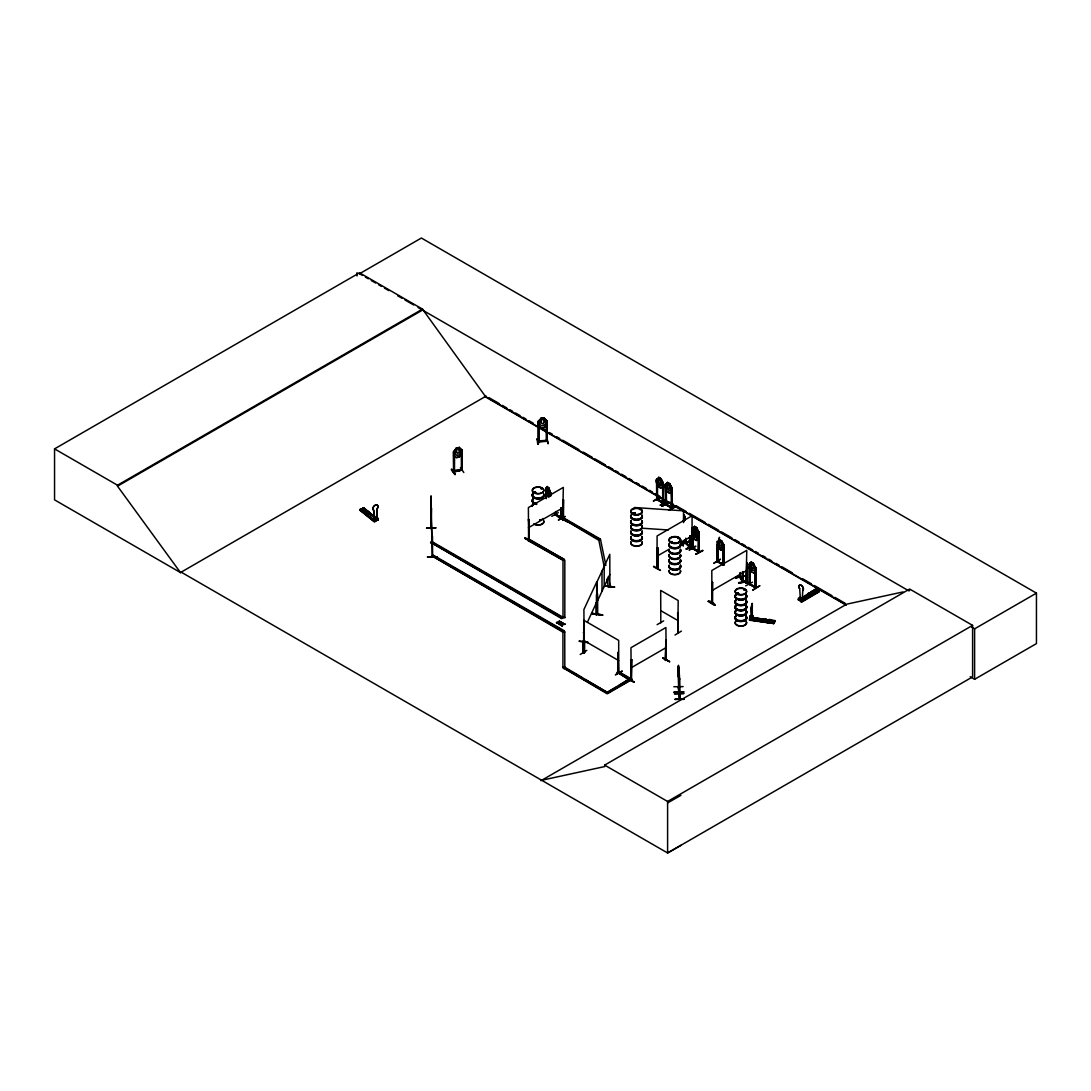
<?xml version="1.0" encoding="UTF-8"?>
<svg xmlns="http://www.w3.org/2000/svg" width="1091" height="1091" viewBox="0 0 1091 1091"><rect width="100%" height="100%" fill="white"/><g stroke="black" fill="none" stroke-linecap="round" stroke-linejoin="round"><path stroke-width="1.5" d="M564.292 559.451L529.326 539.268L528.058 540.004L529.326 539.895L564.292 559.451L563.011 560.188L563.011 617.915L561.742 618.652L430.645 542.322L431.913 541.586L563.011 617.274L564.824 617.274L561.742 618.011L430.645 542.322M564.824 617.915L564.824 560.188L563.011 560.188L528.058 540.004M584.612 641.344L584.612 652.677L582.799 652.677L582.799 641.344L584.612 641.972L582.799 641.344M678.711 687.412L678.479 665.265L678.288 667.637M679.352 698.704L679.311 674.224C676.611 651.422 680.116 688.162 679.161 673.338M679.284 678.425L679.161 674.102C679.829 690.958 679.038 663.464 679.161 677.252M683.812 520.298L684.33 515.034L684.589 520.393M752.163 617.165L752.34 603.514L751.003 607.523L751.563 618.911L751.385 609.542M752.163 603.473L752.354 617.192L751.372 618.883M678.37 668.524L678.534 666.356M678.793 672.015L678.643 669.874M678.738 672.997L678.547 675.834M751.535 616.892L749.967 616.47M678.929 674.62L679.107 672.342L679.407 694.353M750.226 616.02L750.553 616.715M751.631 616.551L750.731 616.633M683.702 520.884L683.88 516.875L683.511 521.771M680.648 542.077L688.366 542.309L680.689 541.45M802.212 599.955L802.799 590.408A3.096 1.8 59.5 0 0 802.799 586.849A3.096 1.8 59.5 0 0 799.676 585.076A3.096 1.8 59.5 0 0 799.676 588.649L800.48 600.664L799.458 600.091L799.458 597.882L800.999 597.773L800.071 598.959M368.84 513.152L366.971 513.561M376.545 518.839C375.468 516.834 376.368 522.466 377.159 508.638A3.096 2.046 -51.3 0 0 377.159 505.065A3.096 2.046 -51.3 0 0 373.613 506.538A3.096 2.046 -51.3 0 0 373.613 510.111L374.131 519.616M376.75 518.661L377.268 508.72A3.096 2.046 -51.3 0 0 377.268 505.16A3.096 2.046 -51.3 0 0 373.722 506.633A3.096 2.046 -51.3 0 0 373.722 510.206L374.24 519.711M662.592 482.727L663.096 503.278L663.342 482.918L662.523 482.699L662.987 503.237M671.429 487.813L672.015 508.365L672.179 488.018L671.306 487.854L671.933 508.379L665.469 504.588L666.437 504.847L666.356 488.018M698.445 531.822L698.308 551.951L699.263 552.237L699.195 532.013L698.322 531.862L699.195 532.013M755.149 567.443L755.013 587.613L755.981 587.872L755.899 567.675L755.054 567.525L755.899 567.675M454.579 451.606L454.483 471.898L453.597 471.094M678.534 671.688L678.207 669.874L678.847 680.075M678.793 675.165L678.534 676.679L678.288 670.038M679.161 678.657L678.847 676.856M583.767 641.494L584.19 640.785L584.176 641.603M597.527 593.695L597.595 613.947C598.113 611.355 594.922 616.32 596.982 614.233M596.777 614.424L596.777 613.688M610.183 586.835C609.064 588.595 610.646 584.708 609.569 586.508M684.493 519.889L684.33 515.143M579.212 641.331L588.199 642.708M579.226 641.003L588.199 642.326M601.073 614.615C572.543 610.619 623.684 617.97 592.536 613.906M592.631 613.347L592.522 613.988M601.591 615.024L592.099 613.537M799.417 598.523L803.412 600.527L803.153 599.068L801.367 601.168L798.571 599.586L800.098 597.336L798.312 598.386L798.694 600.268L816.709 590.163M678.438 670.269L678.684 668.769L678.629 673.706L678.766 672.752M679.27 673.747L678.997 672.233L678.902 674.17M678.752 680.184L679.011 678.766M679.27 683.648L679.011 681.793M800.862 597.691L799.798 598.277L800.439 598.632M376.136 517.939L375.359 517.966L376.245 518.88M679.243 680.525L679.134 681.261L678.697 678.316M679.393 693.671L679.802 699.208L679.693 697.885M679.788 699.099L679.707 678.493M430.986 528.344L431.395 508.092L431.04 528.303M432.595 555.66L432.2 556.887L431.068 495.846L431 528.712M432.595 556.819L432.5 536.158M750.799 615.815L749.599 619.715L773.955 623.561L749.517 620.206L749.694 618.202L752.163 618.583L752.067 620.097L753.267 617.506L753.267 616.197L750.799 615.815L753.267 616.197M749.544 620.165L749.844 619.347M750.458 618.133L750.785 617.124L775.019 621.052M749.694 619.252L774.024 623.411L749.599 619.879M774.733 621.829L775.033 620.615L772.578 620.234L771.378 622.825M775.128 621.011L750.785 617.261M682.543 542.882L683.566 543.468L682.571 542.486M684.903 520.421L684.234 515.02M684.152 540.618L683.13 545.664M688.312 542.622L680.689 541.736L688.366 542.322M809.29 593.927L810.299 594.881L811.172 593.777M453.433 471.898L462.052 469.921L462.134 449.983M461.834 469.171L461.098 469.403L462.066 469.403M461.329 469.607L461.234 470.044M547.764 487.5L547.259 491.155L548.282 493.391L547.859 487.472M534.495 492.382L535.626 492.136L534.631 492.082M540.986 488.563L541.491 488.645M541.777 488.277L541.136 488.768L541.927 488.55M634.253 513.302L633.216 514.011L633.012 513.002M632.589 513.37L634.253 513.547M633.598 513.82L634.076 513.261L633.053 513.029M639.912 509.32L639.994 509.647M672.179 542.295C670.079 540.25 672.82 544.191 671.947 541.463M671.224 541.804L672.315 542.145M678.752 538.327L677.811 538.477M735.566 577.862L744.348 576.13M737.952 592.904L738.648 593.381L737.98 593.027M743.789 589.808L744.212 589.863M744.144 590.013L744.717 589.59M376.368 518.13L375.536 517.816L375.863 520.557L375.44 517.857L376.477 518.102M742.425 580.985C744.226 581.135 741.157 582.103 742.889 580.957M376.204 518.17L376.272 518.716M800.098 598.413L800.521 597.977M750.717 617.588L750.24 618.583L750.39 615.556L750.608 617.792L774.883 621.556M531.685 541.627C511.324 529.844 545.636 549.905 524.798 538.395M525.071 538.218L531.685 541.941M653.809 566.243L660.45 570.388L653.523 566.774M627.366 678.52L634.198 682.148M627.639 678.343L633.939 682.311M708.182 601.4C711.182 599.054 722.201 611.301 708.209 601.318M708.482 601.155L714.81 605.082M659.469 478.294L658.773 482.031L660.191 484.077L660.914 481.854L659.537 478.253M668.306 483.381L667.597 487.118L669.015 489.177L669.751 486.954L668.374 483.34M695.308 530.594L694.612 534.331L696.031 536.39L696.754 534.167L695.24 530.635M752.013 563.051L751.317 566.788L752.735 568.834L753.458 566.611L752.094 563.011M719.283 542.691L720.06 540.318L721.451 543.918M801.135 598.195L800.699 598.495M689.348 541.477L681.111 544.014L689.157 541.3M542.009 418.739L541.027 422.94L543.018 424.058L544.041 421.344L543.018 418.685L541.995 418.685M799.826 598.523L800.603 598.454M558.728 624.025L559.765 621.011M562.138 625.989L562.67 624.257L564.906 623.97L562.67 624.679L562.138 625.989L562.138 624.297M559.342 620.765L558.81 622.484L556.546 622.77L558.81 622.061M561.715 625.757L563.161 622.975M562.751 622.729L562.22 624.447L559.956 624.734L562.22 624.025M558.306 623.793L558.742 622.334L556.546 622.347M658.759 486.9C664.433 490.923 653.4 482.904 656.537 479.304L658.8 477.326L657.682 482.386L660.56 485.959L661.978 484.868L660.914 478.704L658.732 477.367M667.665 482.522L666.519 487.486L669.397 491.059L670.815 489.968L669.738 483.804L667.556 482.467L665.374 484.404C665.033 487.786 666.246 492.082 669.819 493.2L671.892 491.345M694.64 526.421L693.521 531.494L696.399 535.054L697.817 533.976L696.863 527.703L694.64 526.421L692.376 528.399L692.471 548.582M694.599 529.776L693.521 534.699L696.399 538.258L697.817 537.181L697.817 534.781L696.031 527.812L695.308 527.389L694.612 529.721L696.031 533.185L696.754 530.962L694.503 529.708L692.308 531.644L694.681 535.967L696.822 537.208M451.783 469.075C462.298 485.4 443.655 459.502 455.179 474.053M684.03 541.968L684.221 540.672M583.535 652.854L583.794 621.297L584.162 653.182L583.426 652.759M596.491 594.718L596.532 614.888M609.896 587.244L609.801 554.283L597.009 581.844L597.009 603.841M605.505 585.881L614.588 587.081L605.614 585.703M584.135 641.549L583.903 609.555L596.695 581.98L596.695 603.964M597.241 613.783L596.927 613.497M609.583 587.19L610.019 586.467M614.588 587.081L605.491 586.017M653.414 501.205L659.96 497.428M662.237 506.306L668.81 502.215M689.307 550L695.867 546.209L689.267 550M752.517 582.185L745.658 585.853M551.787 516.37L558.292 512.552M580.221 654.505L586.794 650.372M713.95 563.297L720.524 559.178L714.019 562.983M587.449 622.075L596.695 602.164M597.009 602.027L609.801 574.466M750.022 618.556L750.608 615.583M749.694 618.202L752.163 618.583M752.163 619.633L753.172 617.451M763.823 618.883C761.313 625.77 763.427 615.924 766.291 619.524M766.291 619.252L765.091 621.843M768.473 619.593C765.964 626.493 768.078 616.647 770.928 620.247M770.928 619.974L769.728 622.566M775.033 620.615L773.833 623.466L775.033 620.874M544.082 418.126L540.959 418.248L539.5 424.017L541.531 425.804L543.55 425.681L545.541 423.663L544.082 418.058L547.164 421.14L546.946 441.364L547 420.935L546.168 420.976L546.305 441.364M536.908 439.114C540.263 442.878 537.277 448.81 537.358 438.991M537.358 438.705L538.245 444.364M555.878 514.843L555.06 514.747C555.551 511.597 556.724 518.457 561.742 518.198M560.951 518.075L561.074 517.107M561.742 518.143L561.156 517.093M584.381 652.309L583.426 652.023L584.162 652.445M584.312 652.2L583.958 653.141L584.312 632.821L583.494 632.616L584.312 632.821M617.779 671.906C619.593 673.079 617.52 670.474 618.324 672.983M618.747 672.888L618.679 640.403L583.726 620.22L584.326 652.977M717.142 560.856L718.137 561.088L717.264 560.924M717.455 544.654L717.142 561.592L724.001 564.429L723.128 564.265M717.701 541.804L717.837 561.988L718.055 544.995M657.218 479.726L657.368 499.91L657.518 484.595M657.273 499.91C654.109 497.769 666.656 505.378 662.687 501.983M665.374 484.404L665.687 504.451L672.247 508.242L671.292 507.424M671.388 508.051L671.292 507.206M672.247 507.506L665.469 503.851L666.192 504.274M693.208 548.487L692.758 547.709L693.371 548.077M693.03 528.808L693.14 548.964L693.453 548.118M699.195 551.446L698.826 551.596M749.708 583.89L749.912 584.667L750.076 569.352M749.162 584.271L755.736 588.022L755.668 567.797L753.567 563.365L751.344 562.083L750.226 567.143L751.672 569.884L753.104 570.716L754.522 569.625L753.458 563.461L751.276 562.124L749.231 564.088L749.285 584.34M750.144 583.794L749.462 583.371M562.97 519.63L563.652 519.234L598.7 540.222L600.5 540.1L563.747 519.398L565.015 518.661L599.982 538.845L598.7 540.222L599.982 538.845M563.624 520.012L562.97 520.366L563.338 499.664L563.57 519.998L562.792 520.134M657.464 567.797L657.914 548.009L657.096 548.227L657.914 548.009M631.648 679.734L607.237 693.821L563.542 667.965L607.237 693.194L631.853 679.202L618.529 671.538L617.261 672.274L630.366 680.47L617.261 672.274M665.687 659.714L665.537 660.491L665.905 639.79L665.251 660.355L666.219 660.096L665.905 627.53L630.953 647.713L631.239 680.32L631.771 659.755L630.953 659.973L631.771 659.755M711.959 602.396C712.464 601.427 712.45 602.996 711.959 603.132L711.796 570.511L746.762 550.328L746.108 583.153L746.762 562.588L747.076 582.894L746.694 582.008L746.108 583.153L746.83 582.73M746.994 582.199L746.38 582.567M454.401 471.885C452.67 468.639 471.544 469.28 453.761 471.339M752.163 603.664L751.263 609.296M690.112 535.695L690.153 547.518L685.516 542.145M685.284 539.663L685.216 543.045L689.826 547.559L689.826 535.79M686.007 543.318L685.707 538.395M685.762 542.963C691.858 548.487 689.935 551.105 689.417 537.045M374.445 517.27L363.63 508.051L359.594 510.043L374.377 521.784L359.853 509.783L363.644 507.792L374.922 517.066L363.644 507.792M360.425 509.715L374.854 520.98L378.031 519.657L376.831 517.298L378.318 518.484L378.113 520.202M377.595 520.243L362.908 508.351L374.377 517.298M360.616 509.32L375.59 521.266L374.827 521.607L359.894 509.756M671.47 541.668L671.51 542.35M737.339 593.054L737.23 593.722M738.593 593.722L737.175 593.095M763.455 620.206L764.968 619.633L765.186 620.779M546.1 441.146L546.891 440.328M459.352 447.392L456.393 448.006L453.515 451.865L453.597 472.089L462.175 470.098L462.189 449.874L461.302 450.106M456.433 448.06L453.556 451.919L454.483 451.456M456.474 457.565L459.27 456.87L462.189 453.079L459.352 456.993L456.433 457.661L453.556 455.111M679.161 692.226L678.302 686.648M679.311 693.208L678.943 694.367M597.35 614.328L597.309 594.159M721.451 545.323L719.978 545.732L719.283 544.095M546.073 440.437L537.958 440.873L537.904 441.841L537.972 421.467L538.968 421.481M537.89 421.685L540.959 418.248M544.041 427.645L547.068 424.317M547.164 424.344L544.082 427.727L540.959 427.904L537.89 424.89L537.877 421.631M547.341 495.996L547.232 486.491L548.896 488.072L549.578 492L549.578 494.4L548.555 495.314L547.518 494.305C545.541 492 547.764 483.177 546.277 488.632M547.341 486.559L546.141 488.113M367.012 512.838L366.849 513.629M528.303 539.281L529.285 539.077L528.412 539.963M563.542 519.302L562.683 520.23L563.338 487.391L528.385 507.574L528.59 540.209L529.203 519.63L528.385 519.848L529.203 519.63M657.887 568.247L657.327 548.35M691.408 547.873L692.362 547.573L691.639 547.996M691.408 548.609L692.062 528.044L692.376 548.35L691.408 548.609L692.13 548.187L692.062 515.77L657.096 535.954L657.027 568.452L657.75 568.029M712.587 602.805L712.614 582.553L711.796 582.771L712.614 582.553M660.941 488.25L663.069 486.245M667.624 482.427L665.442 484.472L666.192 505.01L665.742 503.715M672.042 491.373L669.779 493.35L667.597 492M692.458 528.358L694.681 526.53M698.976 535.299L696.754 537.249L699.045 535.367L698.908 538.545M698.976 538.613L696.713 540.591L694.503 539.309L692.308 534.849L694.572 539.268L696.754 540.454M751.344 562.083C748.181 562.888 750.553 564.92 749.244 564.102M753.526 572.857L755.749 571.029L755.613 567.852M719.31 549.005L717.101 544.545L719.228 549.046L721.478 550.314L723.619 548.282M537.972 441.65L546.891 441.064M546.305 440.655L547.136 440.559M538.108 441.855L547.136 441.296M375.072 521.512L359.894 509.361M378.277 519.971L374.568 521.375L373.067 518.866L374.854 520.98M811.022 594.704L811.268 593.913M678.507 538.586L678.37 538.449M737.502 592.904L737.284 593.559M763.727 619.729L763.455 620.52L764.968 620.67M740.012 577.63L740.434 572.557M800.63 598.359L798.326 599.886M798.312 599.709L801.885 602.014L819.45 591.663L815.863 589.099L816.041 589.767M798.68 600.241L815.304 591.022M819 591.431L815.863 589.358L802.43 597.282M719.269 548.978L721.546 550.259L721.546 540.659L723.688 545.159L723.688 565.288M717.223 561.688L717.101 541.341C718.123 544.968 721.246 528.317 718.178 544.477L719.637 547.205L721.083 548.023L722.515 546.918L721.519 540.727L719.228 539.431L719.337 548.937M723.756 545.118L723.019 544.804M799.676 588.649L799.539 588.731A3.096 1.8 59.5 0 1 799.539 585.158A3.096 1.8 59.5 0 1 802.662 586.917A3.096 1.8 59.5 0 1 802.662 590.49L802.799 590.408M807.735 593.886C817.5 598.168 803.003 594.404 809.522 592.822L812.822 594.963L809.522 592.822M811.104 591.895C820.868 596.191 806.372 592.427 812.89 590.845L816.204 592.986L812.89 590.845M814.077 590.149C823.841 594.431 809.345 590.667 815.863 589.099M802.867 597.541L815.863 589.358M818.359 591.077L800.739 601.4L801.408 601.796L801.626 600.268L803.412 599.218M818.536 590.858L800.726 601.373L801.449 601.796L819.177 591.349M819.164 590.967L801.162 601.632L819.177 591.213M563.079 520.298L563.57 499.787M555.06 514.747L567.184 521.539L560.583 517.775M561.81 517.516L555.714 514.516L561.742 517.461M558.483 520.148L565.288 516.561M528.603 519.971L529.203 539.813M692.13 547.45L691.639 548.732L692.294 528.167M688.939 546.373L695.908 549.919L689.307 546.155M723.088 564.947L722.965 544.504L723.919 544.968L721.437 540.768M717.892 561.456L723.756 564.592M747.076 582.894L746.394 583.249L746.98 562.724M617.901 672.711L618.092 652.336L618.529 673.024M743.967 580.671L750.567 584.435M743.639 580.917L750.594 584.462L744.007 580.712M621.993 671.06L615.379 674.865L622.252 671.21M662.796 658.118L669.751 661.664L663.151 657.9M677.838 632.78L678.179 600.514L660.696 590.422L660.805 622.852M677.647 612.747L677.988 633.121L677.947 612.91M681.398 631.103L675.015 635.03M181.27 572.189L180.561 572.611L54.55 499.855L54.55 448.878L359.539 272.791L422.503 309.135L485.468 396.469L845.961 604.605M359.539 272.791L359.539 273.732L421.385 238.029L1036.45 593.136L1036.45 643.595L974.604 679.298L970.185 676.734M54.55 448.878L117.514 485.222L422.503 309.135M680.948 845.361L667.597 852.971L181.188 572.148L180.465 572.557L117.514 486.163L422.503 310.076M180.465 572.557L486.177 396.06M430.645 542.95L431.913 542.227L482.004 571.139M431.845 555.824L433.113 555.087L564.211 630.775L562.942 632.139L431.845 555.824L562.942 631.512L564.743 631.512L564.824 667.856L569.188 670.379M431.845 556.451L433.113 555.714L499.405 593.981M528.385 527.758L563.338 507.574M563.747 520.039L565.015 519.302L594.145 536.117M656.537 479.304L656.7 499.61M656.932 479.208L656.864 499.351M658.759 477.463L661.023 478.608L663.342 482.918M660.914 478.704L663.137 483.108M669.738 483.804L672.042 488.168L669.779 483.749L667.597 482.563M663.437 502.378L656.973 498.655L657.164 499.869M660.11 505.092L666.628 501.233M660.382 505.256L666.942 501.478M662.305 505.992L668.497 502.419M661.937 506.197L668.851 502.201M671.292 507.942L671.592 487.677M668.851 509.77L675.452 506.047M675.738 506.551L669.192 510.329L675.779 506.606L675.411 505.992M692.458 528.48L693.358 528.658L692.54 528.439M694.572 529.667L696.685 531.058L698.976 535.408L696.794 530.949M692.376 531.712L694.681 535.967M657.096 556.137L668.756 549.414M680.402 542.691L692.062 535.954M692.58 547.955L693.208 548.268M698.526 551.296L692.54 548.623L699.031 552.373L698.963 532.149L696.863 527.703L694.572 526.462M702.754 550.56L695.867 554.201L702.468 550.341M695.867 554.201L702.781 550.614M564.211 630.775L562.942 631.512L562.942 667.815L564.743 667.815L563.542 668.592M563.542 667.965L564.824 667.228L608.519 693.085L585.212 679.638M749.094 567.265L751.276 571.725L749.162 567.225M711.796 590.695L746.762 570.511M749.912 584.135L755.899 587.04L755.654 588.035M752.667 589.849C752.804 590.531 768.719 579.894 752.94 590.04M617.261 672.902L618.529 672.165L630.189 678.902M630.953 667.897L665.905 647.713M615.979 687.316L607.237 692.362L629.098 679.107L618.897 685.625M540.972 780.692L846.684 604.182L903.007 591.936M541.682 780.27L604.646 766.578L604.646 765.118L909.635 589.031L972.599 625.375L972.599 676.884L667.597 852.971L667.597 801.462L972.599 625.375M909.635 590.49L908.926 590.913L418.112 307.539M971.686 627.148L974.604 628.839L1036.45 593.136M667.597 802.935L680.948 795.325M683.457 543.509L682.721 542.718M367.203 512.729L366.971 513.766M809.549 593.872L811.008 593.859M712.382 582.43L712.164 603.091M631.484 679.816L631.539 659.632M535.613 492.546L534.426 492.546M737.502 593.068L737.98 593.572M738.402 593.722L737.093 593.627M375.863 518.361L377.022 517.87L377.022 520.08L376.886 517.775L375.549 518.116M375.74 520.462L376.886 519.984M657.587 568.084L657.682 547.887M712.082 603.118L712.028 582.908M631.225 680.293L631.171 660.11M545.8 491.345L547.232 496.091M549.959 492.368L550.45 496.091L550.723 492.641L550.723 495.996M550.41 492.777L548.923 488.018L548.828 497.51M689.389 541.163L681.37 544.259M692.458 546.4L686.007 548.896L694.285 546.427M692.485 546.768L686.253 549.141M367.203 512.934L368.84 513.356L367.162 513.67M800.126 598.209L800.098 597.336M538.709 421.412L538.749 441.841L538.736 421.671M809.754 593.777L810.531 593.709M810.804 594.595L809.399 594.377M535.34 492.532L534.876 492M677.92 633.107L677.879 612.61M763.945 619.852C766.823 619.224 764.123 622.388 763.427 620.152M458.356 448.115L457.415 448.333L456.488 451.265L457.415 453.706L459.311 452.029L458.315 448.06M460.402 467.521L463.811 472.498M740.284 576.443L742.78 581.067M735.593 577.985L744.376 575.843L735.593 577.562M738.58 582.662L747.362 580.985M738.593 583.03L747.376 581.312M561.51 508.256L561.579 518.389L561.742 508.12M692.703 548.459L692.771 528.317M749.408 584.108L755.231 586.74M367.449 512.865L368.772 513.206M559.342 622.02L561.497 622.429L559.26 622.716M561.497 622.429L559.342 622.443L561.497 622.006M556.546 622.77L558.742 622.756M562.738 623.984L564.906 623.97M559.956 624.311L564.906 624.393M559.956 624.734L562.138 624.72M538.804 421.631L537.999 421.658M546.277 421.181L547.027 421.112M461.411 470.303L461.288 449.915M453.747 472.048L453.529 451.688M560.283 517.884L566.884 521.648M689.007 546.264L695.581 550M662.878 658.009L669.451 661.773M608.437 587.326L610.224 586.576L608.437 587.326L606.76 579.198M541.013 418.385L544.041 418.208L547 420.935M540.959 427.904L544.027 427.59M546.768 438.473L548.105 443.832L547.109 438.459M537.904 441.105L546.073 440.641M682.775 543.182L682.775 542.445M717.387 561.429L723.251 564.77L723.319 547.996M657.246 499.132L656.741 498.846M693.099 548.978L693.358 537.058M699.031 551.637L693.426 548.35M678.207 666.683L678.793 692.253L678.302 687.466M678.425 670.188L679.107 681.78M678.37 674.811L679.038 680.102M678.534 676.556L678.616 673.542M673.815 686.744L683.102 686.621M674.333 691.967C703.054 691.558 654.845 692.894 683.593 691.762M674.333 692.39L683.621 692.39L674.333 692.321M674.47 693.89L683.73 693.603M684.248 699.358L674.961 699.358L684.221 698.731M674.961 699.358L684.221 699.099M426.581 528.017L435.868 527.73L426.595 528.303M426.595 528.18L435.868 528.003M427.74 557.256C456.283 556.315 408.075 557.174 437 557.051M562.942 632.139L564.743 632.139M562.942 667.187L564.743 667.187M657.327 567.797L657.982 567.415M683.416 543.223L682.639 543.413L683.511 543.236M634.403 507.506L683.498 510.833L683.498 522.603M684.207 516.125L684.221 519.698M684.098 516.711L683.866 521.43M642.872 528.262L668.265 529.981M685.666 543.441L685.571 539.568M689.88 547.614L689.689 536.963M740.203 576.416L740.462 577.657M742.889 581.694L743.08 572.011M750.39 617.765L773.246 621.311M752.067 618.379L773.124 621.584M751.44 619.633L774.092 622.961M740.162 577.139L743.094 582.048M742.507 571.616L742.794 582.226L742.807 571.561M717.592 560.733L718.137 561.824M618.229 672.52L618.092 652.336M698.949 552.373L698.731 551.119M749.735 584.599L749.762 564.224M683.198 545.991L684.112 540.304L684.125 541.545M679.393 699.154L679.066 671.524M663.642 620.874L657.109 624.666M800.985 598.345L799.621 597.8L799.621 599.995M717.223 561.606L723.019 564.906M555.087 513.997L555.592 515.047L555.646 511.638M529.04 539.118L529.326 539.895M634.294 682.148L627.693 677.961M359.539 273.732L362.471 275.423M365.403 277.114L368.335 278.805M371.254 280.496L375.645 283.033M378.577 284.724L381.509 286.415M384.441 288.106L388.832 290.642M397.615 295.716L402.006 298.252M404.938 299.943L413.721 305.003M489.123 397.751L499.419 403.697M502.365 405.402L506.783 407.952M509.715 409.643L512.661 411.348M515.607 413.039L520.025 415.589M522.971 417.294L525.903 418.999M528.849 420.69L533.267 423.24M543.563 429.186L546.509 430.89M549.455 432.582L552.387 434.286M556.805 436.836L559.751 438.527M562.697 440.232L578.885 449.574M583.29 452.124L592.127 457.224M595.059 458.916L605.369 464.861M608.301 466.566L612.719 469.116M615.665 470.807L618.611 472.512M621.556 474.217L625.961 476.753M628.907 478.458L631.853 480.163M636.258 482.699L639.203 484.404M642.149 486.109L646.568 488.659M649.513 490.35L652.445 492.055M655.391 493.746L659.81 496.296M670.106 502.242L673.052 503.947M675.997 505.638L686.294 511.584M689.239 513.288L705.427 522.63M708.359 524.335L718.669 530.281M721.601 531.972L731.911 537.931M734.843 539.622L739.262 542.172M742.207 543.877L745.153 545.568M748.099 547.273L752.504 549.823M755.449 551.514L758.395 553.219M762.8 555.769L765.746 557.46M768.691 559.165L771.637 560.856M776.056 563.406L778.988 565.111M781.933 566.802L792.23 572.761M802.54 578.707L811.363 583.794M814.309 585.499L831.969 595.686M834.901 597.391L845.211 603.337M659.66 497.319L653.468 500.892M484.499 396.333L846.18 605.15M657.587 499.255L662.523 502.174M666.424 504.342L671.524 507.288M663.123 503.237L656.741 499.583M751.304 571.657L753.567 572.966M692.771 548.5L699.154 552.141M755.899 587.831L749.476 584.149L749.476 563.965M597.063 537.795L599.982 539.486M660.696 610.605L678.179 620.697M528.058 540.631L563.011 560.188M484.95 572.83L502.624 583.044M505.569 584.749L536.499 602.6M539.445 604.305L561.538 617.056M583.726 640.403L618.679 660.587M502.351 595.686L506.77 598.236M509.715 599.941L520.025 605.887M522.971 607.592L533.281 613.537M536.226 615.242L564.211 631.403M572.107 672.07L582.294 677.947M604.646 765.118L667.597 801.462M665.469 504.656L665.442 484.363M662.523 502.965L662.455 502.119M362.908 508.351L375.345 518.375M546.141 488.659L546.277 498.723M662.564 502.951L662.755 485.931M755.108 587.708L755.299 570.688M698.363 552.019L698.595 538.409M462.229 453.133L462.229 449.928L459.311 447.337L460.716 452.71L458.847 455.042L456.965 455.465L455.07 453.992L456.393 448.006M537.89 424.89L541 427.767M550.723 492.641L550.028 492.314L550.028 495.682M558.456 519.821L564.947 516.425M742.766 582.171L739.834 577.153L739.862 573.839M747.499 581.544L738.73 583.317M548.814 488.1L550.355 492.764M600.5 539.459L605.86 565.452M608.219 576.825L610.224 587.203M598.714 539.581L604.414 567.838M678.547 675.82L678.534 667.133L678.697 672.056M683.702 693.412L674.47 693.603M679.107 672.233L679.311 674.224M678.588 668.769L678.97 674.784M684.412 520.612L684.139 518.211L684.221 521.484M431.068 516.029L432.2 544.559M678.943 676.856L679.107 681.834M974.604 628.839L974.604 679.298M803.153 599.068L803.153 600.118M740.121 572.611L740.162 577.712M723.919 544.968L723.919 565.152M723.456 564.074L723.415 564.838M698.595 531.672L698.595 535.04M685.994 538.299L686.034 543.4M684.998 516.575L684.998 519.943M666.137 639.912L666.137 660.178M631.825 679.175L631.825 679.898M604.196 566.352L604.196 586.535M602 571.084L602 591.267M597.213 593.64L597.213 601.755M596.177 602.764L596.15 614.901M584.612 652.677L582.799 652.677M561.142 507.792L560.842 517.966L560.91 507.915M555.878 511.515L555.946 514.911M545.745 488.113L545.855 498.301M528.971 519.507L528.862 539.704M373.367 518.743L373.367 519.793M373.067 518.866L373.067 520.175M357.071 272.6L357.071 275.941M117.514 485.222L117.514 486.163M536.567 504.165A5.864 3.382 0 0 1 533.008 499.201M536.595 504.451A5.782 3.341 0 0 1 533.076 499.555M532.34 505.569A5.741 3.314 0 0 1 533.104 503.919M532.299 505.938A5.796 3.341 0 0 1 533.076 504.26M543.754 494.455A5.864 3.382 0 0 1 537.317 498.682A5.864 3.382 0 0 1 533.008 493.637M536.595 503.51A5.782 3.341 0 0 1 533.076 498.614M543.659 494.796A5.769 3.328 0 0 1 537.331 498.955A5.769 3.328 0 0 1 533.09 493.991M536.567 503.878A5.864 3.382 0 0 1 533.008 498.914M543.754 494.168A5.864 3.382 0 0 1 537.317 498.396A5.864 3.382 0 0 1 533.008 493.35M543.673 493.855A5.782 3.341 0 0 1 537.331 498.028A5.782 3.341 0 0 1 533.076 493.05M532.531 505.542A5.741 3.314 0 0 1 533.104 504.738M532.299 506.101A5.796 3.341 0 0 1 533.076 504.424M543.686 520.707A5.796 3.341 0 0 1 540.986 524.457A5.796 3.341 0 0 1 533.99 523.939M543.673 520.884A5.782 3.341 0 0 1 540.972 524.635A5.782 3.341 0 0 1 534.004 524.103M543.086 518.757A5.769 3.328 0 0 1 542.172 519.452M540.972 519.984A5.769 3.328 0 0 1 539.581 520.312M543.168 518.47A5.864 3.382 0 0 1 542.227 519.166M541.013 519.698A5.864 3.382 0 0 1 539.609 520.039M632.439 513.616A5.755 3.328 0 0 0 642.081 512.129A5.755 3.328 0 0 0 635.03 508.051A5.755 3.328 0 0 0 632.439 513.616A5.769 3.328 0 0 1 635.017 512.715M642.081 525.93A5.755 3.328 0 0 1 636.517 530.117A5.755 3.328 0 0 1 630.953 525.93M642.176 515.661A5.864 3.382 0 0 1 636.517 519.93A5.864 3.382 0 0 1 630.857 515.661M632.371 514.147A5.864 3.382 0 0 1 635.003 513.275M642.094 516.002A5.769 3.328 0 0 1 636.517 520.202A5.769 3.328 0 0 1 630.939 516.002M632.439 514.502A5.769 3.328 0 0 1 633.626 513.984M642.176 515.375A5.864 3.382 0 0 1 636.517 519.643A5.864 3.382 0 0 1 630.857 515.375M632.371 513.861A5.864 3.382 0 0 1 635.003 512.988M642.094 515.075A5.769 3.328 0 0 1 636.517 519.261A5.769 3.328 0 0 1 630.939 515.075M642.094 521.566A5.769 3.328 0 0 1 636.517 525.767A5.769 3.328 0 0 1 630.939 521.566M642.176 521.239A5.864 3.382 0 0 1 636.517 525.494A5.864 3.382 0 0 1 630.857 521.239M642.176 520.952A5.864 3.382 0 0 1 636.517 525.207A5.864 3.382 0 0 1 630.857 520.952M642.094 520.639A5.769 3.328 0 0 1 636.517 524.826A5.769 3.328 0 0 1 630.939 520.639M642.108 526.039A5.796 3.341 0 0 1 636.517 530.253A5.796 3.341 0 0 1 630.925 526.039M642.094 526.244A5.769 3.328 0 0 1 636.517 530.444A5.769 3.328 0 0 1 630.939 526.244M642.081 526.762A5.755 3.328 0 0 1 636.517 530.949A5.755 3.328 0 0 1 630.953 526.762M642.081 541.804A5.755 3.328 0 0 1 636.517 545.991A5.755 3.328 0 0 1 630.953 541.804M642.094 531.876A5.769 3.328 0 0 1 636.517 536.076A5.769 3.328 0 0 1 630.939 531.876M642.094 530.949A5.769 3.328 0 0 1 636.517 535.135A5.769 3.328 0 0 1 630.939 530.949M642.094 537.44A5.769 3.328 0 0 1 636.517 541.641A5.769 3.328 0 0 1 630.939 537.44M642.176 537.113A5.864 3.382 0 0 1 636.517 541.368A5.864 3.382 0 0 1 630.857 537.113M642.176 536.827A5.864 3.382 0 0 1 636.517 541.081A5.864 3.382 0 0 1 630.857 536.827M642.094 536.513A5.769 3.328 0 0 1 636.517 540.7A5.769 3.328 0 0 1 630.939 536.513M642.176 531.535A5.864 3.382 0 0 1 636.517 535.804A5.864 3.382 0 0 1 630.857 531.535M642.176 531.249A5.864 3.382 0 0 1 636.517 535.517A5.864 3.382 0 0 1 630.857 531.249M642.094 542.118A5.769 3.328 0 0 1 636.517 546.318A5.769 3.328 0 0 1 630.939 542.118M680.416 554.473A5.769 3.328 0 0 1 674.852 558.674A5.769 3.328 0 0 1 669.274 554.473M680.429 544.559A5.782 3.341 0 0 1 674.852 548.759A5.782 3.341 0 0 1 669.26 544.559M680.429 543.618A5.782 3.341 0 0 1 674.852 547.818A5.782 3.341 0 0 1 669.26 543.618M680.416 550.123A5.769 3.328 0 0 1 674.852 554.323A5.769 3.328 0 0 1 669.274 550.123M680.511 549.782A5.864 3.382 0 0 1 674.852 554.051A5.864 3.382 0 0 1 669.178 549.782M680.511 549.496A5.864 3.382 0 0 1 674.852 553.764A5.864 3.382 0 0 1 669.178 549.496M680.429 549.196A5.782 3.341 0 0 1 674.852 553.396A5.782 3.341 0 0 1 669.26 549.196M680.511 544.218A5.864 3.382 0 0 1 674.852 548.487A5.864 3.382 0 0 1 669.178 544.218M680.511 543.932A5.864 3.382 0 0 1 674.852 548.187A5.864 3.382 0 0 1 669.178 543.932M680.443 554.787A5.796 3.341 0 0 1 674.852 559.001A5.796 3.341 0 0 1 669.247 554.787M680.402 555.319A5.755 3.328 0 0 1 674.852 559.492A5.755 3.328 0 0 1 669.288 555.319M680.402 570.361A5.755 3.328 0 0 1 674.852 574.548A5.755 3.328 0 0 1 669.288 570.361M680.443 555.019A5.796 3.341 0 0 1 674.852 559.219A5.796 3.341 0 0 1 669.247 555.019M680.429 560.433A5.782 3.341 0 0 1 674.852 564.633A5.782 3.341 0 0 1 669.26 560.433M680.429 559.492A5.782 3.341 0 0 1 674.852 563.692A5.782 3.341 0 0 1 669.26 559.492M680.416 565.997A5.769 3.328 0 0 1 674.852 570.198A5.769 3.328 0 0 1 669.274 565.997M680.511 565.656A5.864 3.382 0 0 1 674.852 569.925A5.864 3.382 0 0 1 669.178 565.656M680.511 565.37A5.864 3.382 0 0 1 674.852 569.638A5.864 3.382 0 0 1 669.178 565.37M680.429 565.07A5.782 3.341 0 0 1 674.852 569.27A5.782 3.341 0 0 1 669.26 565.07M680.511 560.092A5.864 3.382 0 0 1 674.852 564.361A5.864 3.382 0 0 1 669.178 560.092M680.511 559.806A5.864 3.382 0 0 1 674.852 564.061A5.864 3.382 0 0 1 669.178 559.806M680.443 570.484A5.796 3.341 0 0 1 674.852 574.684A5.796 3.341 0 0 1 669.247 570.484M745.958 600.377A5.864 3.382 0 0 1 740.884 605.45A5.864 3.382 0 0 1 735.798 600.377M745.876 600.732A5.769 3.328 0 0 1 740.884 605.723A5.769 3.328 0 0 1 735.88 600.732M745.849 605.082A5.741 3.314 0 0 1 740.884 610.06A5.741 3.314 0 0 1 735.907 605.082M745.862 605.069A5.755 3.328 0 0 1 740.884 610.06A5.755 3.328 0 0 1 735.893 605.069M745.876 605.41A5.769 3.328 0 0 1 740.884 610.401A5.769 3.328 0 0 1 735.88 605.41M745.958 594.813A5.864 3.382 0 0 1 740.884 599.886A5.864 3.382 0 0 1 735.798 594.813M745.876 599.791A5.769 3.328 0 0 1 740.884 604.796A5.769 3.328 0 0 1 735.88 599.791M745.876 595.154A5.769 3.328 0 0 1 740.884 600.159A5.769 3.328 0 0 1 735.88 595.154M745.958 600.091A5.864 3.382 0 0 1 740.884 605.164A5.864 3.382 0 0 1 735.798 600.091M745.958 594.527A5.864 3.382 0 0 1 740.884 599.6A5.864 3.382 0 0 1 735.798 594.527M745.889 594.227A5.782 3.341 0 0 1 740.884 599.232A5.782 3.341 0 0 1 735.866 594.227M745.958 616.251A5.864 3.382 0 0 1 740.884 621.325A5.864 3.382 0 0 1 735.798 616.251M745.876 616.606A5.769 3.328 0 0 1 740.884 621.597A5.769 3.328 0 0 1 735.88 616.606M745.849 620.956A5.741 3.314 0 0 1 740.884 625.934A5.741 3.314 0 0 1 735.907 620.956M745.876 605.9A5.769 3.328 0 0 1 740.884 610.905A5.769 3.328 0 0 1 735.88 605.9M745.876 621.284A5.769 3.328 0 0 1 740.884 626.275A5.769 3.328 0 0 1 735.88 621.284M745.889 605.614A5.796 3.341 0 0 1 740.884 610.633A5.796 3.341 0 0 1 735.866 605.614M745.958 610.687A5.864 3.382 0 0 1 740.884 615.76A5.864 3.382 0 0 1 735.798 610.687M745.889 615.665A5.782 3.341 0 0 1 740.884 620.67A5.782 3.341 0 0 1 735.866 615.665M745.876 611.028A5.769 3.328 0 0 1 740.884 616.033A5.769 3.328 0 0 1 735.88 611.028M745.958 615.965A5.864 3.382 0 0 1 740.884 621.038A5.864 3.382 0 0 1 735.798 615.965M745.958 610.401A5.864 3.382 0 0 1 740.884 615.474A5.864 3.382 0 0 1 735.798 610.401M745.876 610.101A5.769 3.328 0 0 1 740.884 615.092A5.769 3.328 0 0 1 735.88 610.101M683.662 540.781L683.607 541.995L683.662 540.781M693.958 531.59L695.117 534.672L693.917 536.472L695.485 535.326L697.067 538.286L695.867 535.095L697.026 533.444L695.513 534.413L694.053 531.603M365.144 508.992L361.38 510.82L365.144 508.992M366.14 509.783L362.376 511.611L366.14 509.783M367.626 510.97L363.862 512.811L367.626 510.97M368.949 512.034L365.185 513.861L368.949 512.034M370.435 513.234L366.671 515.061L370.435 513.234M535.19 493.132A5.796 3.341 0 0 0 543.877 490.241A5.796 3.341 0 0 0 535.19 487.336A5.796 3.341 0 0 0 535.19 493.132M535.204 493.391A5.755 3.328 0 0 0 543.85 490.514A5.755 3.328 0 0 0 535.204 487.636A5.755 3.328 0 0 0 535.204 493.391M633.639 514.611A5.755 3.328 0 0 0 642.272 511.734A5.755 3.328 0 0 0 633.639 508.842A5.755 3.328 0 0 0 633.639 514.611M633.612 514.352A5.796 3.341 0 0 0 642.313 511.461A5.796 3.341 0 0 0 633.612 508.57A5.796 3.341 0 0 0 633.612 514.352M671.961 542.704A5.755 3.328 0 0 0 680.607 539.813A5.755 3.328 0 0 0 671.961 536.936A5.755 3.328 0 0 0 671.961 542.704M671.961 543.182A5.755 3.328 0 0 0 680.607 540.304A5.755 3.328 0 0 0 671.961 537.427A5.755 3.328 0 0 0 671.961 543.182M670.747 542.363A5.796 3.341 0 0 0 680.443 540.863A5.796 3.341 0 0 0 673.352 536.772A5.796 3.341 0 0 0 670.747 542.363M737.993 594.131A5.782 3.341 0 0 0 746.667 591.24A5.782 3.341 0 0 0 737.993 588.349A5.782 3.341 0 0 0 737.993 594.131M737.993 594.581A5.755 3.328 0 0 0 746.639 591.704A5.755 3.328 0 0 0 737.993 588.826A5.755 3.328 0 0 0 737.993 594.581"/></g></svg>
